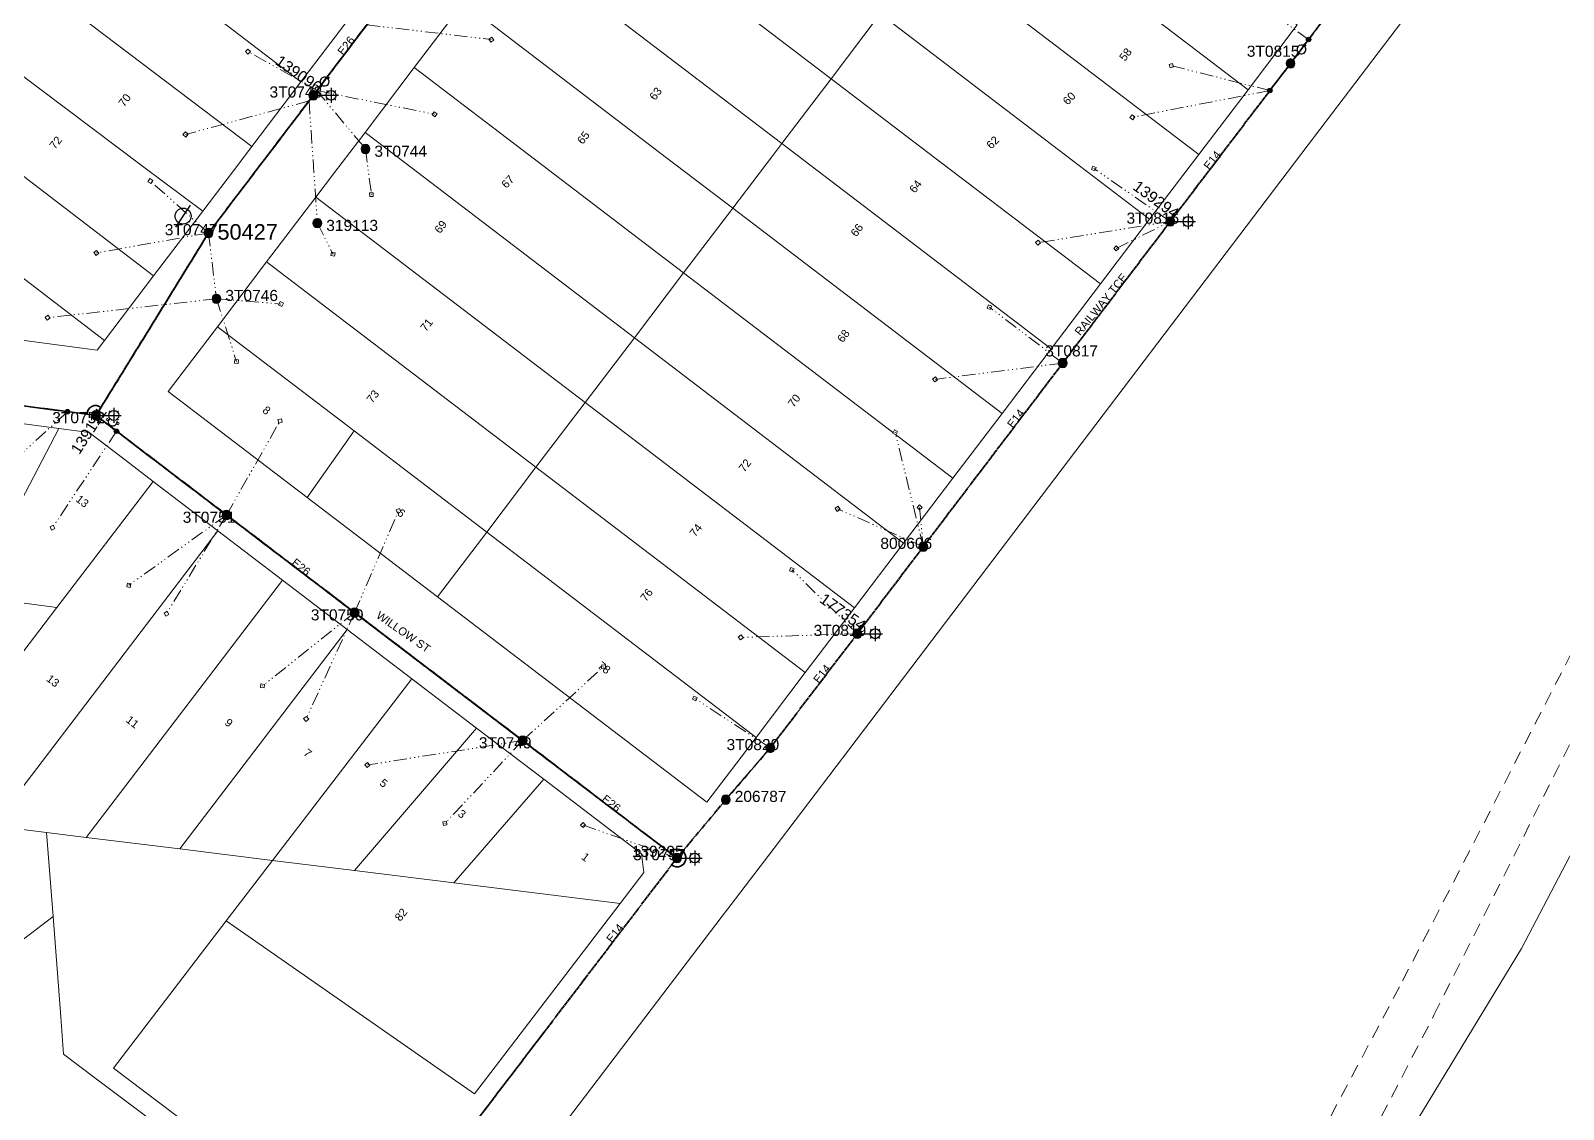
# Model space of a CAD drawing. Header units: metres. Extents: x 264899 to 270320, y 6185871 to 6191197.
# Drawn here: x 267421.5 to 267766.3, y 6186397.3 to 6186640 of the extents above; entities that cross this region are included whole.
import ezdxf
from ezdxf.enums import TextEntityAlignment as Align

# ---------------------------------------------------------------- set-up
doc = ezdxf.new("R2010")
doc.units = ezdxf.units.M
for name, pattern in [('Cable Exist OH', [1, 1, 0]), ('Dash', [5, 3, -2]), ('DASHED', [19.05, 12.7, -6.35]), ('PHANTOMX2', [6.6, 3, -0.75, 0.2, -0.75, 0.2, -0.75, 0.2, -0.75])]:
    doc.linetypes.add(name, pattern=pattern)
doc.layers.get('0').update_dxf_attribs({"color": 6})
for name, color, linetype, lineweight in [('_User_HV_Exist', 1, 'Continuous', 35), ('_User_LV_Exist', 5, 'Continuous', 35), ('Cadastre Easements_SP_EXT', 58, 'DASHED', 15), ('Cadastre Land Parcels_SP_EXT', 118, 'Continuous', 15), ('Cadastre Roads_SP_EXT', 218, 'Continuous', 15), ('Mains_HV_EXT', 13, 'Continuous', 25), ('Mains_LV_EXT', 163, 'Continuous', 25), ('Mains_SL_EXT', 131, 'Continuous', 25), ('Services_SP_EXT', 42, 'PHANTOMX2', 20)]:
    doc.layers.add(name, color=color, linetype=linetype, lineweight=lineweight)
for name, color, linetype in [('Equip_LV_EXT', 7, 'Continuous'), ('Equip_SP_HV_EXT', 7, 'Continuous'), ('Equip_SP_LV_EXT', 7, 'Continuous'), ('Equip_SP_SL_EXT', 7, 'Continuous'), ('SupportsOH_SP_TR_HV_LV_SL_EXT', 7, 'Continuous')]:
    doc.layers.add(name, color=color, linetype=linetype)
doc.layers.get('0').freeze()
doc.styles.add('HVSW_LABEL', font='arial.ttf', dxfattribs={"height": 3.5})
doc.styles.add('iecARIAL', font='arial.ttf', dxfattribs={"height": 2})
doc.styles.add('POLE_LABEL', font='arial.ttf', dxfattribs={"height": 2})
doc.styles.add('SL_LABEL', font='arial.ttf', dxfattribs={"height": 2})
doc.styles.get("Standard").update_dxf_attribs({"font": 'arial.ttf'})

# ---------------------------------------------------------------- blocks, each defined once
blk = doc.blocks.new('LV_OH_LINKS_OPEN_EXT')
for p, q in [((-0.17, 4.97), (-0.17, 5.46)), ((0.17, 4.97), (0.17, 5.46)), ((-0.17, 3), (-0.17, 2.5)), ((0.17, 3), (0.17, 2.5))]:
    blk.add_line(p, q)
blk.add_lwpolyline([(0, 2.99, 1), (0, 4.98, 1)], format="xyb", close=True)
at = {"flags": 9}
for tag, p in [('ACTUAL_STATUS', (0, 0)), ('CONSTRUCTED_VOLTAGE', (0, -0.2)), ('OPERATING_VOLTAGE', (0, -0.6)), ('ORIENTATION', (0, -0.8)), ('OWNED_BY', (0, -1)), ('STATE', (0, -1.2)), ('SWITCH_TYPE', (0, -1.4)), ('NO_PHASES', (0, -0.4)), ('USAGE', (0, -1.6)), ('LEGEND', (0, -1.8)), ('NOTES', (0, -2))]:
    blk.add_attdef(tag, text='', height=0.2, dxfattribs=at).set_placement(p, align=Align.MIDDLE_LEFT)
at = {"flags": 1}
blk.add_attdef('Z', (0, 0), '', height=0.2, dxfattribs=at)
blk = doc.blocks.new('SL_LANTERN_EXT')
at = {"flags": 9}
for tag, p in [('LRATECODE', (-7.4, 0)), ('LOUTREACHVOCAB', (-7.2, 0)), ('LOUTREACH', (-7, 0)), ('LANTNUMBER', (-6.6, 0)), ('LNEW', (-6.4, 0)), ('LMASTVOCAB', (-6.2, 0)), ('LMAST', (-6, 0)), ('LLAMPVOCAB', (-5.8, 0)), ('LLAMP', (-5.6, 0)), ('LEXIST', (-5.4, 0)), ('LCHARGE3PERCENT', (-5.2, 0)), ('LCHARGE3', (-5, 0)), ('LCHARGE2PERCENT', (-4.8, 0)), ('LCHARGE2', (-4.6, 0)), ('LCHARGE1PERCENT', (-4.4, 0)), ('LCHARGE1', (-4.2, 0)), ('LCATEGORY', (-4, 0)), ('LBRACKETVOCAB', (-3.8, 0)), ('LBRACKET', (-3.6, 0)), ('LKINGHEIGHT', (-3.4, 0)), ('CREPLACE', (-3.2, 0)), ('CREMOVE', (-3, 0)), ('CNUMBER', (-2.8, 0)), ('CNEW', (-2.6, 0)), ('CEXIST', (-2.4, 0)), ('USAGE', (-2.2, 0)), ('STATE', (-2, 0)), ('OWNED_BY', (-1.8, 0)), ('ORIENTATION', (-1.6, 0)), ('OPERATING_VOLTAGE', (-1.4, 0)), ('NO_PHASES', (-1.2, 0)), ('LANTERN_TYPE', (-1, 0)), ('LANTERN_PURPOSE', (-0.8, 0)), ('CONTROL_TYPE', (-0.6, 0)), ('CONSTRUCTED_VOLTAGE', (-0.4, 0))]:
    blk.add_attdef(tag, text='', height=0.001, rotation=270, dxfattribs=at).set_placement(p, align=Align.MIDDLE_LEFT)
at = {"style": 'SL_LABEL', "flags": 9}
blk.add_attdef('STREET_CODE', text='', height=0.001, rotation=270, dxfattribs=at).set_placement((0, 0), align=Align.MIDDLE_LEFT)
at = {"flags": 1}
blk.add_attdef('Z', (0, 0), '', height=0.001, rotation=270, dxfattribs=at)
at = {"flags": 9}
for tag, p in [('LREMOVE', (0, -7.6)), ('LREPLACE', (0, -7.8)), ('LTYPE', (0, -8)), ('LTYPEVOCAB', (0, -8.2)), ('LEGEND', (0, -8.4)), ('SUBURB', (0, -8.6)), ('STREETNAME', (0, -8.8)), ('LOCATION', (0, -9)), ('NOTES', (0, -9.2)), ('MAINTAINED_BY', (0, -9.86))]:
    blk.add_attdef(tag, text='', height=0.001, dxfattribs=at).set_placement(p, align=Align.MIDDLE_LEFT)
blk.add_attdef('OPERATED_BY', (0, -9.61), '', height=0.001, dxfattribs=at)
blk.add_wipeout([(5.69, 0), (5.06, -1.06), (4, -1.69), (2.94, -1.06), (2.31, 0), (2.94, 1.06), (4, 1.69), (5.06, 1.06)])
for p, q in [((0, 0), (4, 0)), ((2.94, 1.06), (3.2, 0.8)), ((4, 1.69), (4, 0)), ((5.06, 1.06), (4.8, 0.8)), ((2.94, -1.06), (3.2, -0.8)), ((4, 0), (5.69, 0)), ((4, 0), (4, -1.69)), ((5.06, -1.06), (4.8, -0.8))]:
    blk.add_line(p, q)
blk.add_circle((4, 0), 1.12)
at = {"width": 0.9}
blk.add_attdef('LNUMBER', text='', height=1, dxfattribs=at).set_placement((7, -1), align=Align.MIDDLE_LEFT)
blk = doc.blocks.new('CCP_EXT')
blk.add_wipeout([(0, 0.57), (0.57, 0), (0, -0.57), (-0.57, 0)])
blk.add_lwpolyline([(-0.57, 0), (0, 0.57), (0.57, 0), (0, -0.57), (-0.57, 0)])
at = {"flags": 1}
blk.add_attdef('Z', (0, 0), '', height=0.2, dxfattribs=at)
at = {"flags": 9}
for tag, p in [('CCP_TYPE', (0, 0)), ('CONSTRUCTED_VOLTAGE', (0, -0.2)), ('OPERATING_VOLTAGE', (0, -0.6)), ('ORIENTATION', (0, -0.8)), ('OWNED_BY', (0, -1)), ('STATE', (0, -1.8)), ('NO_PHASES', (0, -0.4)), ('USAGE', (0, -1.2)), ('LEGEND', (0, -1.4)), ('LIFE_SUPPORT', (0, -1.6)), ('NOTES', (0, -2))]:
    blk.add_attdef(tag, text='', height=0.2, dxfattribs=at).set_placement(p, align=Align.MIDDLE_LEFT)
blk = doc.blocks.new('POLE_EXT')
blk.add_hatch(color=256).paths.add_polyline_path([(-1, 0, 1), (1, 0, 1)])
blk.add_lwpolyline([(-1, 0, 1), (1, 0, 1)], format="xyb", close=True)
at = {"flags": 8}
blk.add_attdef('pNumber', text='', height=2, dxfattribs=at).set_placement((2.5, 2.5), align=Align.MIDDLE_CENTER)
at = {"style": 'POLE_LABEL', "flags": 9}
for tag, p in [('STRUCTURE_PLANT_NUMBER', (1.35, 0.03)), ('STREET_CODE', (1.35, -0.2))]:
    blk.add_attdef(tag, text='', height=0.2, dxfattribs=at).set_placement(p, align=Align.MIDDLE_LEFT)
at = {"flags": 9}
for tag, p in [('OWNED_BY', (1.35, -0.4)), ('SPECIAL_USE', (1.35, -0.8)), ('STATE', (1.35, -1)), ('cLV', (1.35, -1.4)), ('hDepth', (1.35, -1.6)), ('hDia', (1.35, -1.8)), ('cHV', (1.35, -2)), ('cLinedev', (1.35, -3.4)), ('PARENT', (1.35, -0.6)), ('USAGE', (1.35, -1.2)), ('LBRACKET', (1.35, -2.2)), ('LExisting', (1.35, -2.4)), ('LANTNUMBER', (1.35, -2.6)), ('LOther', (1.35, -2.8)), ('LRemove', (1.35, -3)), ('LEGEND', (1.35, -3.2)), ('pExisting', (1.35, -3.8)), ('pFooting', (1.35, -4.4)), ('pNew', (1.35, -4.6)), ('pRelocate', (1.35, -5)), ('pRemove', (1.35, -5.2)), ('pReplace', (1.35, -5.4)), ('pStay', (1.35, -5.6)), ('pType', (1.35, -5.8)), ('cspan', (1.35, -6)), ('STREETNAME', (1.35, -6.2)), ('SUBURB', (1.35, -6.4)), ('LOCATION', (1.35, -3.6)), ('PFNUMBER', (1.35, -4)), ('NEWPFNUMBER', (1.35, -4.2)), ('NOTES', (1.35, -6.6)), ('MAINTAINED_BY', (1.36, -6.81)), ('OPERATED_BY', (1.36, -7.01))]:
    blk.add_attdef(tag, text='', height=0.2, dxfattribs=at).set_placement(p, align=Align.MIDDLE_LEFT)
at = {"flags": 1}
blk.add_attdef('Z', (1.35, -7.33), '', height=0.2, dxfattribs=at)
blk = doc.blocks.new('HV_ABS_CLOSED_EXT')
blk.add_line((-3, 6.87), (3, 6.87))
blk.add_circle((0, 6.87), 1.8)
at = {"style": 'HVSW_LABEL'}
for tag, height, flags, p in [('ASSET_NUM', 3.5, 8, (2, 2)), ('STREET_CODE', 0.2, 9, (0, -0.2))]:
    blk.add_attdef(tag, text='', height=height, dxfattribs=dict(at, flags=flags)).set_placement(p, align=Align.MIDDLE_LEFT)
at = {"flags": 1}
blk.add_attdef('Z', (0, 0), '', height=0.2, dxfattribs=at)
at = {"flags": 9}
for tag, p in [('ACTUAL_STATUS', (0, -0.4)), ('CONSTRUCTED_VOLTAGE', (0, -0.6)), ('OPERATING_VOLTAGE', (0, -1)), ('ORIENTATION', (0, -1.2)), ('OWNED_BY', (0, -1.4)), ('STATE', (0, -1.6)), ('SWITCH_TYPE', (0, -1.8)), ('STREETNAME', (0, -2.6)), ('SUBURB', (0, -2.8)), ('NO_PHASES', (0, -0.8)), ('USAGE', (0, -2)), ('LEGEND', (0, -2.2)), ('LOCATION', (0, -2.4)), ('NOTES', (0, -3))]:
    blk.add_attdef(tag, text='', height=0.2, dxfattribs=at).set_placement(p, align=Align.MIDDLE_LEFT)
blk = doc.blocks.new('CONNECTOR_NODE_EXT')
h = blk.add_hatch(color=256)
edge = h.paths.add_edge_path()
edge.add_arc((0, 0), 0.5, 0, 360)
blk.add_circle((0, 0), 0.5)
at = {"flags": 1}
blk.add_attdef('Z', (0, 0), '', height=0.2, dxfattribs=at)
at = {"flags": 9}
for tag, p in [('CONNECTOR_TYPE', (0, 0)), ('CONSTRUCTED_VOLTAGE', (0, -0.2)), ('OPERATING_VOLTAGE', (0, -0.6)), ('ORIENTATION', (0, -0.8)), ('SUBTYPE', (0, -1)), ('NO_PHASES', (0, -0.4)), ('USAGE', (0, -1.2)), ('NOTES', (0, -1.4))]:
    blk.add_attdef(tag, text='', height=0.2, dxfattribs=at).set_placement(p, align=Align.MIDDLE_LEFT)

msp = doc.modelspace()

# ---------------------------------------------------------------- linework, layer by layer
at = {"layer": '_User_LV_Exist', "linetype": 'Cable Exist OH'}
for points in [[(267733.89, 6186670.84), (267708.95, 6186637.97)], [(267708.95, 6186637.97), (267704.89, 6186632.59)], [(267700.26, 6186626.49), (267704.89, 6186632.59)], [(267494.36, 6186509.06), (267465.54, 6186531.02)], [(267532.16, 6186480.28), (267494.36, 6186509.06)]]:
    msp.add_lwpolyline(points, dxfattribs=at)
at = {"layer": 'Cadastre Land Parcels_SP_EXT', "linetype": 'Continuous'}
for points in [[(267886.86, 6186848.59), (267754.12, 6186673.85), (267742.96, 6186659.16), (267708.89, 6186614.3), (267588.72, 6186456.1), (267579.1, 6186443.44), (267577.08, 6186440.79), (267475.5, 6186307.36)], [(267780.9, 6186479.51), (267756.88, 6186433.53), (267729.89, 6186389.24), (267700.02, 6186346.82), (267699.79, 6186346.5), (267690.33, 6186334.83), (267667.42, 6186306.48), (267632.22, 6186268.38), (267594.58, 6186232.68), (267517.46, 6186164.18), (267543.83, 6186135.4), (267559.79, 6186150.23), (267559.79, 6186150.23), (267584.09, 6186172.82), (267668.86, 6186251.61), (267696.4, 6186281.43), (267722.51, 6186313.74), (267730.6, 6186323.74), (267761.92, 6186368.22), (267790.23, 6186414.67)], [(267729.89, 6186389.24), (267756.88, 6186433.53), (267780.9, 6186479.51)], [(267392.47, 6186414.67), (267426.53, 6186440.68), (267426.53, 6186440.68), (267425.09, 6186459.6), (267412.97, 6186461.1)]]:
    msp.add_lwpolyline(points, dxfattribs=at)
for points in [[(267493.36, 6186642.97), (267432.89, 6186689.51), (267421.7, 6186674.78), (267482.3, 6186628.43), (267493.36, 6186642.97)], [(267612.62, 6186643.73), (267552.05, 6186689.9), (267540.98, 6186675.34), (267601.55, 6186629.16), (267612.62, 6186643.73)], [(267706.39, 6186641.25), (267645.82, 6186687.42), (267634.75, 6186672.86), (267695.33, 6186626.68), (267706.39, 6186641.25)], [(267601.55, 6186629.16), (267540.98, 6186675.34), (267529.91, 6186660.77), (267590.49, 6186614.59), (267601.55, 6186629.16)], [(267482.3, 6186628.43), (267421.7, 6186674.78), (267413.09, 6186663.46), (267410.42, 6186659.94), (267471.25, 6186613.88), (267482.3, 6186628.43)], [(267685.69, 6186614), (267695.33, 6186626.68), (267634.75, 6186672.86), (267623.69, 6186658.29), (267682.12, 6186613.74), (267684.26, 6186612.11), (267685.69, 6186614)], [(267467.1, 6186608.42), (267471.25, 6186613.88), (267410.42, 6186659.94), (267399.2, 6186645.17), (267446.96, 6186609.28), (267460.2, 6186599.33), (267467.1, 6186608.42)], [(267588.42, 6186611.87), (267590.49, 6186614.59), (267529.91, 6186660.77), (267518.85, 6186646.21), (267564.51, 6186611.39), (267579.42, 6186600.03), (267588.42, 6186611.87)], [(267684.26, 6186612.11), (267682.12, 6186613.74), (267623.69, 6186658.29), (267612.62, 6186643.73), (267652.72, 6186613.16), (267673.19, 6186597.55), (267684.26, 6186612.11)], [(267460.2, 6186599.33), (267446.96, 6186609.28), (267399.2, 6186645.17), (267388.61, 6186631.22), (267417.68, 6186608.92), (267449.14, 6186584.78), (267460.2, 6186599.33)], [(267579.42, 6186600.03), (267564.51, 6186611.39), (267518.85, 6186646.21), (267507.78, 6186631.64), (267535.11, 6186610.8), (267568.36, 6186585.46), (267579.42, 6186600.03)], [(267673.19, 6186597.55), (267652.72, 6186613.16), (267612.62, 6186643.73), (267601.55, 6186629.16), (267623.32, 6186612.57), (267662.13, 6186582.98), (267673.19, 6186597.55)], [(267449.14, 6186584.78), (267417.68, 6186608.92), (267388.61, 6186631.22), (267377.55, 6186616.68), (267388.86, 6186608), (267438.09, 6186570.24), (267449.14, 6186584.78)], [(267568.36, 6186585.46), (267535.11, 6186610.8), (267507.78, 6186631.64), (267496.72, 6186617.07), (267505.71, 6186610.22), (267557.29, 6186570.89), (267568.36, 6186585.46)], [(267662.13, 6186582.98), (267623.32, 6186612.57), (267601.55, 6186629.16), (267590.49, 6186614.59), (267593.92, 6186611.98), (267651.06, 6186568.41), (267662.13, 6186582.98)], [(267438.09, 6186570.24), (267388.86, 6186608), (267377.55, 6186616.68), (267370.25, 6186607.07), (267349.39, 6186579.61), (267436.46, 6186568.09), (267438.09, 6186570.24)], [(267557.29, 6186570.89), (267505.71, 6186610.22), (267496.72, 6186617.07), (267489.88, 6186608.08), (267485.65, 6186602.51), (267546.22, 6186556.33), (267557.29, 6186570.89)], [(267651.06, 6186568.41), (267593.92, 6186611.98), (267590.49, 6186614.59), (267588.42, 6186611.87), (267579.42, 6186600.03), (267640, 6186553.85), (267651.06, 6186568.41)], [(267546.22, 6186556.33), (267485.65, 6186602.51), (267474.58, 6186587.94), (267535.16, 6186541.76), (267546.22, 6186556.33)], [(267640, 6186553.85), (267579.42, 6186600.03), (267568.36, 6186585.46), (267628.93, 6186539.28), (267640, 6186553.85)], [(267535.16, 6186541.76), (267474.58, 6186587.94), (267463.51, 6186573.38), (267494.24, 6186549.95), (267524.09, 6186527.19), (267535.16, 6186541.76)], [(267628.93, 6186539.28), (267568.36, 6186585.46), (267557.29, 6186570.89), (267617.86, 6186524.71), (267628.93, 6186539.28)], [(267494.24, 6186549.95), (267463.51, 6186573.38), (267452.45, 6186558.81), (267483.69, 6186534.99), (267494.24, 6186549.95)], [(267617.86, 6186524.71), (267557.29, 6186570.89), (267546.22, 6186556.33), (267606.8, 6186510.15), (267617.86, 6186524.71)], [(267392.48, 6186519.74), (267403.92, 6186550.51), (267408.21, 6186553.09), (267385.81, 6186556.05), (267388.38, 6186551.77), (267378.41, 6186524.96), (267372.62, 6186517.44), (267357.51, 6186519.44), (267338.17, 6186522), (267338.07, 6186521.2), (267331.43, 6186471.17), (267361.69, 6186467.43), (267391.94, 6186463.7), (267427.42, 6186510.2), (267408.12, 6186512.75), (267392.21, 6186514.86), (267392.48, 6186519.74)], [(267606.8, 6186510.15), (267546.22, 6186556.33), (267535.16, 6186541.76), (267595.73, 6186495.58), (267606.8, 6186510.15)], [(267427.84, 6186550.49), (267408.21, 6186553.09), (267403.92, 6186550.51), (267392.48, 6186519.74), (267392.21, 6186514.86), (267408.12, 6186512.75), (267427.84, 6186550.49)], [(267449.06, 6186538.58), (267441.84, 6186544.09), (267434.63, 6186549.59), (267427.84, 6186550.49), (267408.12, 6186512.75), (267427.42, 6186510.2), (267449.06, 6186538.58)], [(267524.09, 6186527.19), (267494.24, 6186549.95), (267483.69, 6186534.99), (267513.02, 6186512.63), (267524.09, 6186527.19)], [(267595.73, 6186495.58), (267535.16, 6186541.76), (267524.09, 6186527.19), (267584.67, 6186481.01), (267595.73, 6186495.58)], [(267463.61, 6186527.49), (267449.06, 6186538.58), (267427.42, 6186510.2), (267391.94, 6186463.7), (267404.18, 6186462.19), (267412.97, 6186461.1), (267463.61, 6186527.49)], [(267478.15, 6186516.4), (267463.61, 6186527.49), (267412.97, 6186461.1), (267425.09, 6186459.6), (267433.99, 6186458.49), (267478.15, 6186516.4)], [(267584.67, 6186481.01), (267524.09, 6186527.19), (267513.02, 6186512.63), (267573.6, 6186466.45), (267584.67, 6186481.01)], [(267492.7, 6186505.3), (267478.15, 6186516.4), (267433.99, 6186458.49), (267455.03, 6186455.91), (267492.7, 6186505.3)], [(267507.24, 6186494.21), (267492.7, 6186505.3), (267455.03, 6186455.91), (267475.9, 6186453.33), (267507.24, 6186494.21)], [(267521.8, 6186483.11), (267507.24, 6186494.21), (267475.9, 6186453.33), (267494.32, 6186451.05), (267521.8, 6186483.11)], [(267536.91, 6186471.59), (267521.8, 6186483.11), (267494.32, 6186451.05), (267516.66, 6186448.3), (267536.91, 6186471.59)], [(267559.45, 6186450.62), (267558.89, 6186454.83), (267536.91, 6186471.59), (267516.66, 6186448.3), (267554.12, 6186443.67), (267559.45, 6186450.62)], [(267494.39, 6186365.57), (267440.11, 6186406.6), (267465.47, 6186439.72), (267475.9, 6186453.33), (267455.03, 6186455.91), (267433.99, 6186458.49), (267425.09, 6186459.6), (267426.53, 6186440.68), (267428.25, 6186418.17), (267428.89, 6186409.77), (267436.26, 6186404.21), (267450.92, 6186393.16), (267465.39, 6186382.26), (267491.91, 6186362.27), (267494.39, 6186365.57)], [(267554.12, 6186443.67), (267516.66, 6186448.3), (267494.32, 6186451.05), (267475.9, 6186453.33), (267465.47, 6186439.72), (267521.33, 6186400.8), (267554.12, 6186443.67)]]:
    msp.add_lwpolyline(points, close=True, dxfattribs=at)
at = {"layer": 'Mains_LV_EXT', "linetype": 'Cable Exist OH'}
for points in [[(267733.89, 6186670.84), (267708.95, 6186637.97)], [(267708.95, 6186637.97), (267704.89, 6186632.59)], [(267700.26, 6186626.49), (267704.89, 6186632.59)], [(267494.36, 6186509.06), (267465.54, 6186531.02)], [(267532.16, 6186480.28), (267494.36, 6186509.06)]]:
    msp.add_lwpolyline(points, dxfattribs=at)
at = {"layer": 'Mains_LV_EXT', "linetype": 'Continuous'}
for points in [[(267437.37, 6186555.13, 0.685851), (267434.21, 6186553.63)], [(267565.63, 6186452.3, 2.4248), (267565.3, 6186455.1)]]:
    msp.add_lwpolyline(points, format="xyb", dxfattribs=at)
at = {"layer": 'Services_SP_EXT'}
for points in [[(267708.95, 6186637.97), (267691.86, 6186650.4)], [(267461.51, 6186594.45), (267463.29, 6186579.65)]]:
    msp.add_lwpolyline(points, dxfattribs=at)

# ---------------------------------------------------------------- block references
at = {"layer": 'Equip_LV_EXT'}
for p in [(267708.95, 6186637.97), (267700.26, 6186626.49)]:
    msp.add_blockref('CONNECTOR_NODE_EXT', p, dxfattribs=at)
at = {"layer": 'Equip_SP_HV_EXT'}
ref = msp.add_blockref('HV_ABS_CLOSED_EXT', (267461.51, 6186594.45), dxfattribs=dict(at, rotation=56.44470963473903))
ref.add_attrib('ASSET_NUM', '50427', dxfattribs={"layer": '0', "height": 3.5, "style": 'HVSW_LABEL'}).set_placement((267463.51, 6186594.7), align=Align.MIDDLE_LEFT)
at = {"layer": 'Equip_SP_LV_EXT'}
for p, rotation in [((267704.89, 6186632.59), 321.8720598881789), ((267485.07, 6186625.45), 320.1768578377286), ((267436.2, 6186553.42), 249.9923315178151)]:
    msp.add_blockref('LV_OH_LINKS_OPEN_EXT', p, dxfattribs=dict(at, rotation=rotation))
at = {"layer": 'SupportsOH_SP_TR_HV_LV_SL_EXT'}
ref = msp.add_blockref('POLE_EXT', (267704.89, 6186632.59), dxfattribs=at)
ref.add_attrib('ASSET_NUM', '3T0815', dxfattribs={"layer": '0', "height": 2.5, "style": 'POLE_LABEL'}).set_placement((267706.89, 6186633.34), align=Align.BOTTOM_RIGHT)
ref = msp.add_blockref('POLE_EXT', (267496.81, 6186613.35), dxfattribs=at)
ref.add_attrib('ASSET_NUM', '3T0744', dxfattribs={"layer": '0', "height": 2.5, "style": 'POLE_LABEL'}).set_placement((267498.81, 6186614.1), align=Align.TOP_LEFT)
ref = msp.add_blockref('POLE_EXT', (267461.51, 6186594.45), dxfattribs=at)
ref.add_attrib('ASSET_NUM', '3T0747', dxfattribs={"layer": '0', "height": 2.5, "style": 'POLE_LABEL'}).set_placement((267463.51, 6186595.2), align=Align.MIDDLE_RIGHT)
ref = msp.add_blockref('POLE_EXT', (267485.99, 6186596.66), dxfattribs=at)
ref.add_attrib('ASSET_NUM', '319113', dxfattribs={"layer": '0', "height": 2.5, "style": 'POLE_LABEL'}).set_placement((267487.99, 6186597.41), align=Align.TOP_LEFT)
ref = msp.add_blockref('POLE_EXT', (267653.65, 6186565.19), dxfattribs=at)
ref.add_attrib('ASSET_NUM', '3T0817', dxfattribs={"layer": '0', "height": 2.5, "style": 'POLE_LABEL'}).set_placement((267655.65, 6186565.94), align=Align.BOTTOM_CENTER)
ref = msp.add_blockref('POLE_EXT', (267465.54, 6186531.02), dxfattribs=at)
ref.add_attrib('ASSET_NUM', '3T0751', dxfattribs={"layer": '0', "height": 2.5, "style": 'POLE_LABEL'}).set_placement((267467.54, 6186531.77), align=Align.TOP_RIGHT)
ref = msp.add_blockref('POLE_EXT', (267622.28, 6186523.9), dxfattribs=at)
ref.add_attrib('ASSET_NUM', '800606', dxfattribs={"layer": '0', "height": 2.5, "style": 'POLE_LABEL'}).set_placement((267624.28, 6186524.65), align=Align.MIDDLE_RIGHT)
ref = msp.add_blockref('POLE_EXT', (267494.36, 6186509.06), dxfattribs=at)
ref.add_attrib('ASSET_NUM', '3T0750', dxfattribs={"layer": '0', "height": 2.5, "style": 'POLE_LABEL'}).set_placement((267496.36, 6186509.81), align=Align.TOP_RIGHT)
ref = msp.add_blockref('POLE_EXT', (267532.16, 6186480.28), dxfattribs=at)
ref.add_attrib('ASSET_NUM', '3T0749', dxfattribs={"layer": '0', "height": 2.5, "style": 'POLE_LABEL'}).set_placement((267534.16, 6186481.03), align=Align.TOP_RIGHT)
ref = msp.add_blockref('POLE_EXT', (267587.87, 6186478.64), dxfattribs=at)
ref.add_attrib('ASSET_NUM', '3T0820', dxfattribs={"layer": '0', "height": 2.5, "style": 'POLE_LABEL'}).set_placement((267589.87, 6186479.39), align=Align.MIDDLE_RIGHT)
ref = msp.add_blockref('POLE_EXT', (267577.86, 6186466.98), dxfattribs=at)
ref.add_attrib('ASSET_NUM', '206787', dxfattribs={"layer": '0', "height": 2.5, "style": 'POLE_LABEL'}).set_placement((267579.86, 6186467.73), align=Align.MIDDLE_LEFT)

# ---------------------------------------------------------------- texts
at = {"layer": 'Cadastre Land Parcels_SP_EXT'}
for s, rotation, p in [('58', 53.0097, (267667.64, 6186632.95)), ('63', 52.4554, (267561.93, 6186624.14)), ('70', 53.01, (267442.52, 6186622.67)), ('60', 46.2593, (267654.77, 6186623.1)), ('65', 52.0119, (267545.67, 6186614.25)), ('72', 51.8097, (267426.97, 6186613.12)), ('62', 46.2571, (267637.59, 6186613.19)), ('67', 46.2592, (267528.49, 6186604.35)), ('64', 52.8973, (267620.41, 6186603.28)), ('69', 52.4558, (267513.58, 6186594.18)), ('66', 53.1231, (267607.22, 6186593.45)), ('71', 52.0122, (267510.4, 6186572.13)), ('68', 52.8975, (267604.18, 6186569.65)), ('73', 52.2327, (267498.32, 6186556.04)), ('70', 52.8975, (267593.11, 6186555.09)), ('8', 322.1559, (267473.47, 6186554.28)), ('72', 53.1236, (267582.04, 6186540.52)), ('13', 322.0421, (267431.48, 6186534.28)), ('6', 322.1556, (267503.76, 6186531.19)), ('74', 52.8978, (267570.98, 6186525.95)), ('76', 52.898, (267559.91, 6186511.39)), ('78', 322.179, (267548.85, 6186496.82)), ('13', 322.2491, (267424.86, 6186493.88)), ('11', 322.2489, (267442.76, 6186484.62)), ('9', 321.9801, (267464.97, 6186484.02)), ('7', 322.066, (267482.72, 6186477.19)), ('5', 322.4302, (267499.82, 6186470.43)), ('3', 322.0031, (267517.42, 6186463.51)), ('1', 322.1436, (267545.21, 6186453.8)), ('82', 51.59, (267504.64, 6186439.48))]:
    msp.add_text(s, height=1.8, rotation=rotation, dxfattribs=at).set_placement(p)
at = {"layer": 'Cadastre Roads_SP_EXT'}
for s, rotation, p in [('RAILWAY TCE', 50.7774, (267657.57, 6186571.23)), ('WILLOW ST', 324.989, (267499.06, 6186508.03))]:
    msp.add_text(s, height=1.8, rotation=rotation, dxfattribs=at).set_placement(p)
at = {"layer": 'Mains_LV_EXT'}
for s, rotation, p in [('E14', 51.9083, (267686.61, 6186608.52)), ('E14', 51.9081, (267642.41, 6186550.41)), ('E26', 321.8721, (267480.03, 6186519.99)), ('E14', 51.9085, (267598.81, 6186492.98)), ('E26', 321.8721, (267549.8, 6186466.84)), ('E14', 51.8179, (267552.25, 6186434.65))]:
    msp.add_text(s, height=1.8, rotation=rotation, dxfattribs=at).set_placement(p)

# ---------------------------------------------------------------- next in the draw order: block references
at = {"layer": 'Equip_SP_SL_EXT'}
ref = msp.add_blockref('SL_LANTERN_EXT', (267485.07, 6186625.42), dxfattribs=at)
ref.add_attrib('ASSET_NUM', '139096', dxfattribs={"layer": '0', "height": 2.5, "rotation": 325.1098, "style": 'iecARIAL'}).set_placement((267486.57, 6186626.92), align=Align.MIDDLE_RIGHT)
ref = msp.add_blockref('SL_LANTERN_EXT', (267677.84, 6186597.04), dxfattribs=at)
ref.add_attrib('ASSET_NUM', '139294', dxfattribs={"layer": '0', "height": 2.5, "rotation": 323.7947, "style": 'iecARIAL'}).set_placement((267679.34, 6186598.54), align=Align.MIDDLE_RIGHT)
ref = msp.add_blockref('SL_LANTERN_EXT', (267436.2, 6186553.42), dxfattribs=at)
ref.add_attrib('ASSET_NUM', '139111', dxfattribs={"layer": '0', "height": 2.5, "rotation": 57.204, "style": 'iecARIAL'}).set_placement((267437.7, 6186554.92), align=Align.MIDDLE_RIGHT)
ref = msp.add_blockref('SL_LANTERN_EXT', (267607.45, 6186504.32), dxfattribs=at)
ref.add_attrib('ASSET_NUM', '177354', dxfattribs={"layer": '0', "height": 2.5, "rotation": 324.5038, "style": 'iecARIAL'}).set_placement((267608.95, 6186505.82), align=Align.MIDDLE_RIGHT)
ref = msp.add_blockref('SL_LANTERN_EXT', (267566.87, 6186453.87), dxfattribs=at)
ref.add_attrib('ASSET_NUM', '139295', dxfattribs={"layer": '0', "height": 2.5, "style": 'iecARIAL'}).set_placement((267568.37, 6186455.37), align=Align.MIDDLE_RIGHT)
at = {"layer": 'Services_SP_EXT'}
for p, rotation in [((267525.12, 6186637.96), 347.78278450788), ((267678.07, 6186632.1), 153.8750682114609), ((267512.36, 6186621.17), 7.147075727000205), ((267669.34, 6186620.5), 188.7977189032297), ((267456.33, 6186616.61), 183.8763388475101), ((267660.66, 6186608.97), 114.6772974786077), ((267448.43, 6186606.12), 102.9195669027509), ((267498.16, 6186603.06), 316.4437756978594), ((267648.08, 6186592.27), 177.6817465307601), ((267436.28, 6186589.98), 174.2902820174264), ((267489.51, 6186589.69), 302.7622710143882), ((267477.8, 6186578.47), 19.38379890761145), ((267425.3, 6186575.4), 173.6820372977703), ((267637.16, 6186577.77), 110.8067402082945), ((267467.8, 6186565.53), 309.3569243277799), ((267624.93, 6186561.52), 172.8338960587493), ((267477.6, 6186552.18), 59.58097169375343), ((267615.97, 6186549.63), 107.5334232301439), ((267504.24, 6186531.96), 65.68042560644737), ((267603, 6186532.41), 172.4838552241968), ((267426.39, 6186528.16), 251.3473849791392), ((267592.69, 6186518.71), 112.7325150197064), ((267443.57, 6186515.21), 213.6439154596918), ((267452.06, 6186508.82), 255.1412113777455), ((267581.22, 6186503.48), 171.5242691467394), ((267550.34, 6186496.88), 41.13254909295644), ((267473.64, 6186492.57), 218.8916268107268), ((267570.9, 6186489.78), 111.7621245952551), ((267483.47, 6186485.17), 264.8133828549808), ((267497.23, 6186474.8), 175.1700359754292), ((267514.68, 6186461.66), 234.1819786925874)]:
    msp.add_blockref('CCP_EXT', p, dxfattribs=dict(at, rotation=rotation))
for p in [(267470.38, 6186635.26), (267665.7, 6186590.99), (267621.44, 6186532.72), (267545.76, 6186461.27)]:
    msp.add_blockref('CCP_EXT', p, dxfattribs=at)

# ---------------------------------------------------------------- next in the draw order: linework, layer by layer
at = {"layer": '_User_HV_Exist', "linetype": 'Cable Exist OH'}
for points in [[(267461.51, 6186594.45), (267598.52, 6186774.65)], [(267436.2, 6186553.42), (267461.51, 6186594.45)], [(267436.2, 6186553.42), (267222.55, 6186581.7)], [(267436.2, 6186553.42), (267566.87, 6186453.87), (267490.2, 6186353.36)]]:
    msp.add_lwpolyline(points, dxfattribs=at)
at = {"layer": '_User_LV_Exist', "linetype": 'Cable Exist OH'}
for points in [[(267485.07, 6186625.42), (267497.1, 6186641.28)], [(267461.51, 6186594.45), (267485.07, 6186625.42)], [(267677.84, 6186597.04), (267700.26, 6186626.49)], [(267653.65, 6186565.19), (267677.84, 6186597.04)], [(267461.51, 6186594.45), (267436.19, 6186553.41)], [(267622.28, 6186523.9), (267653.65, 6186565.19)], [(267366.95, 6186562.6), (267429.78, 6186554.26)], [(267436.19, 6186553.41), (267429.78, 6186554.26)], [(267440.81, 6186549.86), (267436.2, 6186553.42)], [(267465.54, 6186531.02), (267440.81, 6186549.86)], [(267607.45, 6186504.32), (267622.28, 6186523.9)], [(267587.87, 6186478.64), (267607.45, 6186504.32)], [(267566.87, 6186453.87), (267532.16, 6186480.28)], [(267566.87, 6186453.87), (267577.75, 6186466.85), (267587.87, 6186478.64)], [(267566.87, 6186453.87), (267537.37, 6186415.19)]]:
    msp.add_lwpolyline(points, dxfattribs=at)
at = {"layer": '_User_LV_Exist', "linetype": 'Continuous'}
for points in [[(267437.37, 6186555.13, 0.685851), (267434.21, 6186553.63)], [(267565.63, 6186452.3, 2.4248), (267565.3, 6186455.1)]]:
    msp.add_lwpolyline(points, format="xyb", dxfattribs=at)
at = {"layer": 'Cadastre Easements_SP_EXT', "linetype": 'Dash'}
msp.add_lwpolyline([(267774.98, 6186513.32), (267729.42, 6186424.92), (267692.07, 6186354.65), (267681.33, 6186343.52), (267563.18, 6186221.01), (267508.08, 6186179.24), (267504.3, 6186178.99), (267508.78, 6186173.95), (267509.86, 6186173.99), (267509.86, 6186173.99), (267567.42, 6186215.56), (267688.94, 6186335.85), (267700.02, 6186346.82), (267737.15, 6186418.52), (267782.35, 6186508.6)], dxfattribs=at)
at = {"layer": 'Mains_HV_EXT', "linetype": 'Cable Exist OH'}
for points in [[(267461.51, 6186594.45), (267598.52, 6186774.65)], [(267436.2, 6186553.42), (267461.51, 6186594.45)], [(267436.2, 6186553.42), (267222.55, 6186581.7)], [(267436.2, 6186553.42), (267566.87, 6186453.87), (267490.2, 6186353.36)]]:
    msp.add_lwpolyline(points, dxfattribs=at)
at = {"layer": 'Mains_LV_EXT', "linetype": 'Cable Exist OH'}
for points in [[(267485.07, 6186625.42), (267497.1, 6186641.28)], [(267461.51, 6186594.45), (267485.07, 6186625.42)], [(267677.84, 6186597.04), (267700.26, 6186626.49)], [(267653.65, 6186565.19), (267677.84, 6186597.04)], [(267461.51, 6186594.45), (267436.19, 6186553.41)], [(267622.28, 6186523.9), (267653.65, 6186565.19)], [(267366.95, 6186562.6), (267429.78, 6186554.26)], [(267436.19, 6186553.41), (267429.78, 6186554.26)], [(267440.81, 6186549.86), (267436.2, 6186553.42)], [(267465.54, 6186531.02), (267440.81, 6186549.86)], [(267607.45, 6186504.32), (267622.28, 6186523.9)], [(267587.87, 6186478.64), (267607.45, 6186504.32)], [(267566.87, 6186453.87), (267532.16, 6186480.28)], [(267566.87, 6186453.87), (267577.75, 6186466.85), (267587.87, 6186478.64)], [(267566.87, 6186453.87), (267537.37, 6186415.19)]]:
    msp.add_lwpolyline(points, dxfattribs=at)
at = {"layer": 'Mains_SL_EXT', "linetype": 'Cable Exist OH'}
for points in [[(267519.43, 6186670.66), (267497.1, 6186641.28), (267485.07, 6186625.42)], [(267677.84, 6186597.04), (267704.89, 6186632.59), (267733.89, 6186670.84)], [(267485.07, 6186625.42), (267461.51, 6186594.45), (267436.2, 6186553.42)], [(267607.45, 6186504.32), (267622.28, 6186523.9), (267653.65, 6186565.19), (267677.84, 6186597.04)], [(267436.2, 6186553.42), (267366.95, 6186562.6), (267331.19, 6186567.39), (267287.15, 6186573.14)], [(267436.2, 6186553.42), (267465.54, 6186531.02), (267494.36, 6186509.06), (267532.16, 6186480.28), (267566.87, 6186453.87)], [(267566.87, 6186453.87), (267577.86, 6186466.98), (267587.87, 6186478.64), (267607.45, 6186504.32)], [(267566.87, 6186453.87), (267537.37, 6186415.19), (267516.37, 6186387.79)]]:
    msp.add_lwpolyline(points, dxfattribs=at)
at = {"layer": 'Services_SP_EXT'}
for points in [[(267497.1, 6186641.28), (267525.12, 6186637.96)], [(267485.97, 6186626.52), (267470.38, 6186635.27)], [(267700.26, 6186626.49), (267678.07, 6186632.1)], [(267484.11, 6186624.16), (267456.33, 6186616.61)], [(267484.11, 6186624.16), (267485.99, 6186596.66), (267489.51, 6186589.69)], [(267485.81, 6186626.54), (267496.81, 6186613.35)], [(267485.85, 6186626.47), (267512.36, 6186621.17)], [(267700.26, 6186626.49), (267669.34, 6186620.5)], [(267496.81, 6186613.35), (267498.16, 6186603.06)], [(267677.84, 6186597.04), (267660.66, 6186608.97)], [(267461.51, 6186594.45), (267448.43, 6186606.12)], [(267677.84, 6186597.04), (267648.08, 6186592.27)], [(267665.7, 6186590.99), (267677.84, 6186597.04)], [(267461.51, 6186594.45), (267436.28, 6186589.98)], [(267463.29, 6186579.65), (267425.3, 6186575.4)], [(267463.29, 6186579.65), (267477.8, 6186578.47)], [(267463.29, 6186579.65), (267467.8, 6186565.53)], [(267653.65, 6186565.19), (267637.16, 6186577.77)], [(267653.65, 6186565.19), (267624.93, 6186561.52)], [(267429.78, 6186554.26), (267407.68, 6186534.1)], [(267465.54, 6186531.02), (267477.6, 6186552.18)], [(267440.81, 6186549.86), (267426.39, 6186528.16)], [(267622.28, 6186523.9), (267615.97, 6186549.63)], [(267465.54, 6186531.02), (267443.57, 6186515.21)], [(267465.54, 6186531.02), (267452.06, 6186508.82)], [(267494.36, 6186509.06), (267504.24, 6186531.96)], [(267622.28, 6186523.9), (267603, 6186532.41)], [(267621.44, 6186532.72), (267622.28, 6186523.9)], [(267607.45, 6186504.32), (267592.69, 6186518.71)], [(267494.36, 6186509.06), (267473.64, 6186492.57)], [(267494.36, 6186509.06), (267483.47, 6186485.17)], [(267607.45, 6186504.32), (267581.22, 6186503.48)], [(267532.16, 6186480.28), (267550.34, 6186496.88)], [(267587.87, 6186478.64), (267570.9, 6186489.78)], [(267532.16, 6186480.28), (267497.23, 6186474.8)], [(267532.16, 6186480.28), (267514.68, 6186461.66)], [(267545.76, 6186461.27), (267566.87, 6186453.87)]]:
    msp.add_lwpolyline(points, dxfattribs=at)

# ---------------------------------------------------------------- next in the draw order: block references
at = {"layer": 'Equip_LV_EXT'}
for p in [(267429.78, 6186554.26), (267440.81, 6186549.86)]:
    msp.add_blockref('CONNECTOR_NODE_EXT', p, dxfattribs=at)
at = {"layer": 'SupportsOH_SP_TR_HV_LV_SL_EXT'}
ref = msp.add_blockref('POLE_EXT', (267485.07, 6186625.42), dxfattribs=at)
ref.add_attrib('ASSET_NUM', '3T0743', dxfattribs={"layer": '0', "height": 2.5, "style": 'POLE_LABEL'}).set_placement((267487.07, 6186626.17), align=Align.MIDDLE_RIGHT)
ref = msp.add_blockref('POLE_EXT', (267677.84, 6186597.04), dxfattribs=at)
ref.add_attrib('ASSET_NUM', '3T0816', dxfattribs={"layer": '0', "height": 2.5, "style": 'POLE_LABEL'}).set_placement((267679.84, 6186597.79), align=Align.MIDDLE_RIGHT)
ref = msp.add_blockref('POLE_EXT', (267463.29, 6186579.65), dxfattribs=at)
ref.add_attrib('ASSET_NUM', '3T0746', dxfattribs={"layer": '0', "height": 2.5, "style": 'POLE_LABEL'}).set_placement((267465.29, 6186580.4), align=Align.MIDDLE_LEFT)
ref = msp.add_blockref('POLE_EXT', (267436.2, 6186553.42), dxfattribs=at)
ref.add_attrib('ASSET_NUM', '3T0752', dxfattribs={"layer": '0', "height": 2.5, "style": 'POLE_LABEL'}).set_placement((267438.2, 6186554.17), align=Align.TOP_RIGHT)
ref = msp.add_blockref('POLE_EXT', (267607.45, 6186504.32), dxfattribs=at)
ref.add_attrib('ASSET_NUM', '3T0819', dxfattribs={"layer": '0', "height": 2.5, "style": 'POLE_LABEL'}).set_placement((267609.45, 6186505.07), align=Align.MIDDLE_RIGHT)
ref = msp.add_blockref('POLE_EXT', (267566.87, 6186453.87), dxfattribs=at)
ref.add_attrib('ASSET_NUM', '3T0757', dxfattribs={"layer": '0', "height": 2.5, "style": 'POLE_LABEL'}).set_placement((267568.87, 6186454.62), align=Align.MIDDLE_RIGHT)

# ---------------------------------------------------------------- next in the draw order: texts
at = {"layer": 'Mains_LV_EXT'}
msp.add_text('E26', height=1.8, rotation=51.9083, dxfattribs=at).set_placement((267491.78, 6186634.27))

doc.saveas('drawing.dxf')
